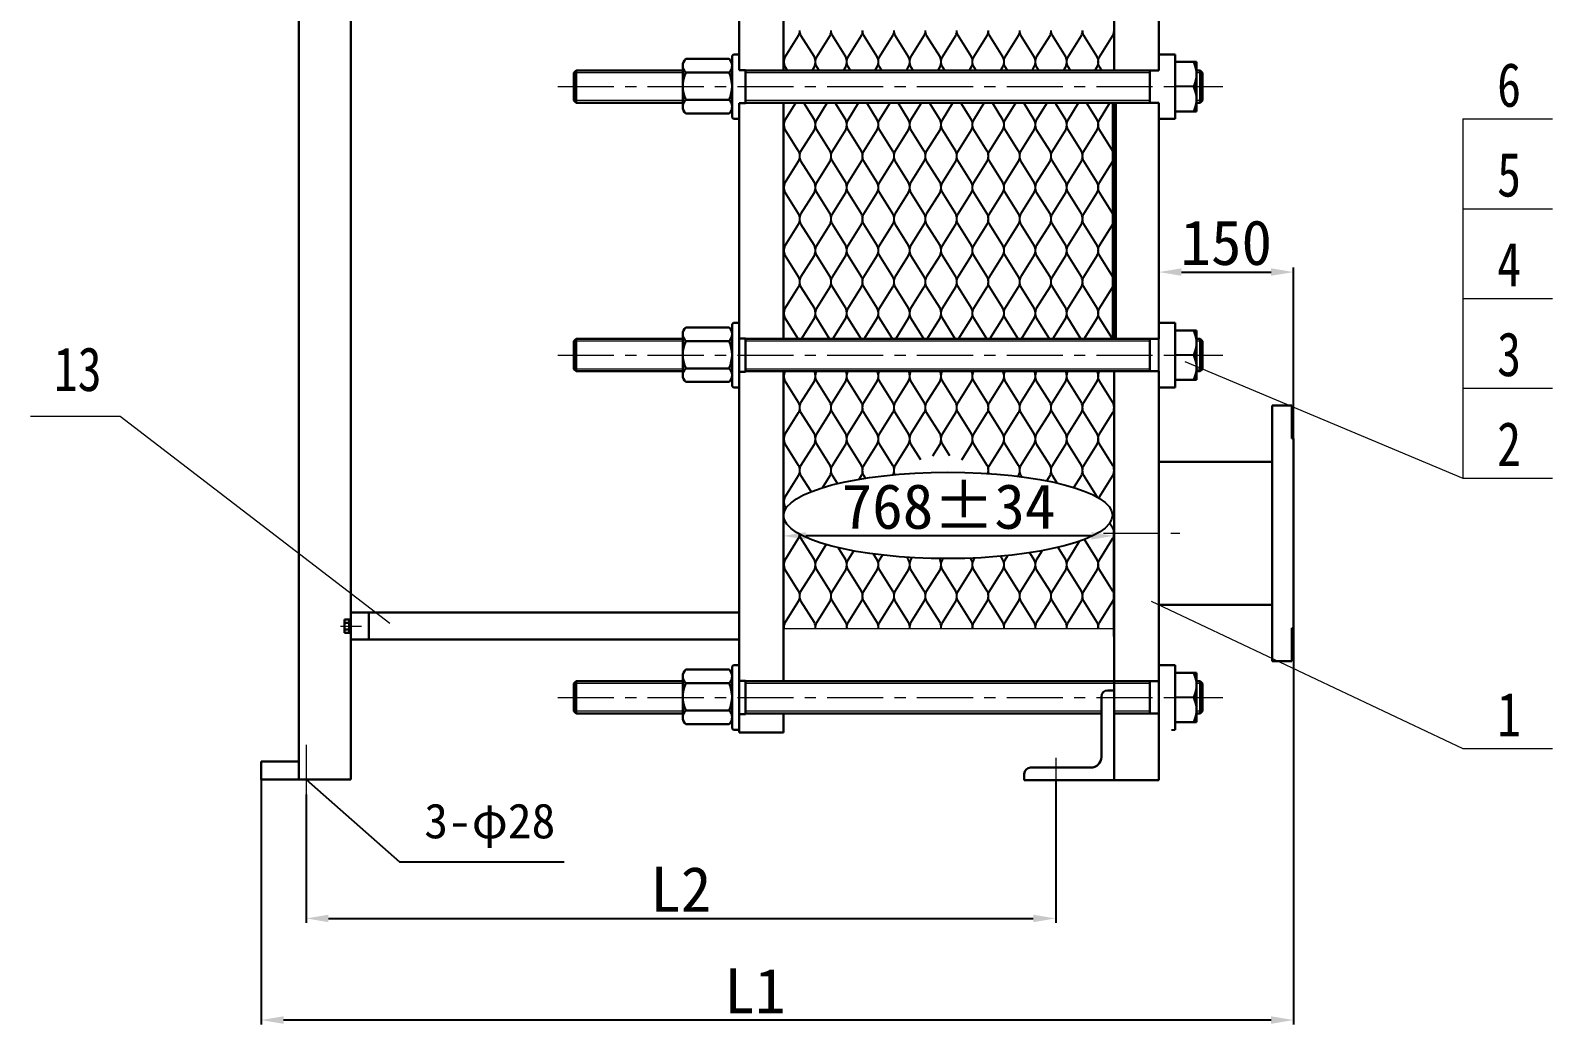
# Model space of a CAD drawing. Header units: millimetres. Extents: x 23378 to 29318, y -39781 to -35581.
# Drawn here: x 25542 to 27237, y -38313 to -37206 of the extents above; entities that cross this region are included whole.
import ezdxf
from ezdxf.enums import TextEntityAlignment as Align

# ---------------------------------------------------------------- set-up
doc = ezdxf.new("R2010")
doc.units = ezdxf.units.MM
doc.header["$LTSCALE"] = 5
doc.linetypes.add('CENTER', pattern=[2, 1.25, -0.25, 0.25, -0.25])
doc.layers.get('Defpoints').update_dxf_attribs({"linetype": 'CONTINUOUS'})
for name, color, linetype in [('1轮廓实线层', 7, 'CONTINUOUS'), ('2细线层', 3, 'CONTINUOUS'), ('PARA2', 7, 'CONTINUOUS')]:
    doc.layers.add(name, color=color, linetype=linetype)
for name, color, linetype, lineweight in [('3中心线层', 1, 'CENTER', 13), ('6文字层', 3, 'CONTINUOUS', 13), ('7标注层', 4, 'CONTINUOUS', 13), ('粗实线', 2, 'CONTINUOUS', 70), ('细实线', 7, 'CONTINUOUS', 18)]:
    doc.layers.add(name, color=color, linetype=linetype, lineweight=lineweight)
doc.styles.get("Standard").update_dxf_attribs({"font": 'SIMFANG.TTF'})
doc.dimstyles.new('TH_GBDIM', dxfattribs={"dimscale": 5, "dimtxt": 4.5, "dimasz": 3.5, "dimexe": 1, "dimexo": 0, "dimgap": 1.5, "dimtad": 1, "dimtoh": 1, "dimdec": 0, "dimzin": 0, "dimdsep": 46, "dimtxsty": 'Standard', "dimcen": 2.5, "dimadec": 0, "dimazin": 0, "dimtfac": 0.714286, "dimtdec": 0, "dimtmove": 0, "dimatfit": 3, "dimfxl": 0, "dimtolj": 1, "dimtzin": 0, "dimarcsym": 0})

# ---------------------------------------------------------------- blocks, each defined once
blk = doc.blocks.new('*D180')
at = {"layer": '6文字层', "color": 0, "lineweight": -2, "ltscale": 10}
for p, q in [((26683.9, -38041), (26683.9, -38199.9)), ((25848.9, -38056.8), (25848.9, -38199.9)), ((25873.9, -38194.9), (26658.9, -38194.9))]:
    blk.add_line(p, q, dxfattribs=at)
at = {"layer": '6文字层', "color": 0, "lineweight": 30, "ltscale": 10}
for points in [[(25873.9, -38190.8), (25873.9, -38199.1), (25848.9, -38194.9)], [(26658.9, -38190.8), (26658.9, -38199.1), (26683.9, -38194.9)]]:
    blk.add_solid(points, dxfattribs=at)
at = {"layer": 'Defpoints', "color": 0, "lineweight": 30, "ltscale": 10}
for p in [(26683.9, -38041), (25848.9, -38056.8), (26683.9, -38194.9)]:
    blk.add_point(p, dxfattribs=at)
at = {"layer": '6文字层', "color": 0, "ltscale": 10, "insert": (26266.4, -38162.4), "char_height": 50, "attachment_point": 5}
blk.add_mtext('\\A1;L2', dxfattribs=at)
blk = doc.blocks.new('*D176')
at = {"layer": '6文字层', "color": 0, "lineweight": -2, "ltscale": 10}
for p, q in [((26948.9, -37871.5), (26948.9, -38313.1)), ((25798.9, -38040.1), (25798.9, -38313.1)), ((26923.9, -38308.1), (25823.9, -38308.1))]:
    blk.add_line(p, q, dxfattribs=at)
at = {"layer": '6文字层', "color": 0, "lineweight": 30, "ltscale": 10}
for points in [[(25823.9, -38303.9), (25823.9, -38312.3), (25798.9, -38308.1)], [(26923.9, -38303.9), (26923.9, -38312.3), (26948.9, -38308.1)]]:
    blk.add_solid(points, dxfattribs=at)
at = {"layer": 'Defpoints', "color": 0, "lineweight": 30, "ltscale": 10}
for p in [(26948.9, -37871.5), (25798.9, -38040.1), (25798.9, -38308.1)]:
    blk.add_point(p, dxfattribs=at)
at = {"layer": '6文字层', "color": 0, "ltscale": 10, "insert": (26348.9, -38275.6), "char_height": 50, "attachment_point": 5}
blk.add_mtext('\\A1;L1', dxfattribs=at)
blk = doc.blocks.new('*D181')
at = {"layer": '6文字层', "color": 0, "lineweight": -2, "ltscale": 10}
for p, q in [((26380.6, -37883.5), (26380.6, -37763.9)), ((26723.6, -37768.9), (26405.6, -37768.9)), ((26748.6, -37881), (26748.6, -37763.9))]:
    blk.add_line(p, q, dxfattribs=at)
at = {"layer": '6文字层', "color": 0, "lineweight": 30, "ltscale": 10}
for points in [[(26405.6, -37764.7), (26405.6, -37773), (26380.6, -37768.9)], [(26723.6, -37764.7), (26723.6, -37773), (26748.6, -37768.9)]]:
    blk.add_solid(points, dxfattribs=at)
at = {"layer": 'Defpoints', "color": 0, "lineweight": 30, "ltscale": 10}
for p in [(26380.6, -37768.9), (26380.6, -37883.5), (26748.6, -37881)]:
    blk.add_point(p, dxfattribs=at)
at = {"layer": '6文字层', "color": 0, "ltscale": 10, "insert": (26564.6, -37736.4), "char_height": 50, "attachment_point": 5}
blk.add_mtext('\\A1;768±34', dxfattribs=at)
blk = doc.blocks.new('*D182')
at = {"layer": '6文字层', "color": 0, "lineweight": -2, "ltscale": 10}
for p, q in [((26798.9, -37686.5), (26798.9, -37470.1)), ((26823.9, -37475.1), (26923.9, -37475.1)), ((26948.9, -37660.5), (26948.9, -37470.1))]:
    blk.add_line(p, q, dxfattribs=at)
at = {"layer": '6文字层', "color": 0, "lineweight": 30, "ltscale": 10}
for points in [[(26823.9, -37470.9), (26823.9, -37479.2), (26798.9, -37475.1)], [(26923.9, -37470.9), (26923.9, -37479.2), (26948.9, -37475.1)]]:
    blk.add_solid(points, dxfattribs=at)
at = {"layer": 'Defpoints', "color": 0, "lineweight": 30, "ltscale": 10}
for p in [(26948.9, -37475.1), (26948.9, -37660.5), (26798.9, -37686.5)]:
    blk.add_point(p, dxfattribs=at)
at = {"layer": '6文字层', "color": 0, "ltscale": 10, "insert": (26873.9, -37442.6), "char_height": 50, "attachment_point": 5}
blk.add_mtext('\\A1;150', dxfattribs=at)

msp = doc.modelspace()

# ---------------------------------------------------------------- linework, layer by layer
at = {"layer": '1轮廓实线层', "ltscale": 10}
for p, q in [((26323.5, -37245.3), (26323.5, -37290.9)), ((26837.6, -37268.6), (26816.9, -37268.6)), ((26323.5, -37544.3), (26323.5, -37589.9)), ((26837.6, -37567.6), (26816.9, -37567.6)), ((26837.6, -37948.8), (26816.9, -37948.8))]:
    msp.add_line(p, q, dxfattribs=at)
at = {"layer": '1轮廓实线层', "ltscale": 5}
for p, q in [((26798.9, -37232.6), (26798.9, -37250.6)), ((26798.9, -37286.6), (26798.9, -37287.1)), ((26331.5, -37531.6), (26331.5, -37549.1)), ((26798.9, -37531.6), (26798.9, -37549.6)), ((26331.5, -37603.6), (26331.5, -37549.1)), ((26798.9, -37585.6), (26798.9, -37586.1)), ((26798.9, -37603.6), (26798.9, -37586.1)), ((26331.5, -37912.8), (26331.5, -37930.3)), ((26798.9, -37912.8), (26798.9, -37930.8)), ((26331.5, -37984.8), (26331.5, -37930.3)), ((26798.9, -37941), (26798.9, -37967.3)), ((26798.9, -37984.8), (26798.9, -37967.3)), ((26812.9, -37984.8), (26816.9, -37984.8))]:
    msp.add_line(p, q, dxfattribs=at)
at = {"layer": '2细线层', "ltscale": 7}
for points in [[(26385.3, -37250.6), (26382.7, -37246.6, -0.236068), (26382.7, -37235.4), (26397.6, -37211.6, 0.116434), (26398.9, -37206)], [(26412.6, -37250.6), (26415.1, -37246.6, 0.236068), (26415.1, -37235.4), (26400.2, -37211.6, -0.116434), (26398.9, -37206)], [(26420.3, -37250.6), (26417.7, -37246.6, -0.236068), (26417.7, -37235.4), (26432.6, -37211.6, 0.116434), (26433.9, -37206)], [(26447.6, -37250.6), (26450.1, -37246.6, 0.236068), (26450.1, -37235.4), (26435.2, -37211.6, -0.116434), (26433.9, -37206)], [(26455.3, -37250.6), (26452.7, -37246.6, -0.236068), (26452.7, -37235.4), (26467.6, -37211.6, 0.116434), (26468.9, -37206)], [(26482.6, -37250.6), (26485.1, -37246.6, 0.236068), (26485.1, -37235.4), (26470.2, -37211.6, -0.116434), (26468.9, -37206)], [(26490.3, -37250.6), (26487.7, -37246.6, -0.236068), (26487.7, -37235.4), (26502.6, -37211.6, 0.116434), (26503.9, -37206)], [(26517.6, -37250.6), (26520.1, -37246.6, 0.236068), (26520.1, -37235.4), (26505.2, -37211.6, -0.116434), (26503.9, -37206)], [(26525.3, -37250.6), (26522.7, -37246.6, -0.236068), (26522.7, -37235.4), (26537.6, -37211.6, 0.116434), (26538.9, -37206)], [(26552.6, -37250.6), (26555.1, -37246.6, 0.236068), (26555.1, -37235.4), (26540.2, -37211.6, -0.116434), (26538.9, -37206)], [(26560.3, -37250.6), (26557.7, -37246.6, -0.236068), (26557.7, -37235.4), (26572.6, -37211.6, 0.116434), (26573.9, -37206)], [(26587.6, -37250.6), (26590.1, -37246.6, 0.236068), (26590.1, -37235.4), (26575.2, -37211.6, -0.116434), (26573.9, -37206)], [(26595.3, -37250.6), (26592.7, -37246.6, -0.236068), (26592.7, -37235.4), (26607.6, -37211.6, 0.116434), (26608.9, -37206)], [(26622.6, -37250.6), (26625.1, -37246.6, 0.236068), (26625.1, -37235.4), (26610.2, -37211.6, -0.116434), (26608.9, -37206)], [(26630.3, -37250.6), (26627.7, -37246.6, -0.236068), (26627.7, -37235.4), (26642.6, -37211.6, 0.116434), (26643.9, -37206)], [(26657.6, -37250.6), (26660.1, -37246.6, 0.236068), (26660.1, -37235.4), (26645.2, -37211.6, -0.116434), (26643.9, -37206)], [(26665.3, -37250.6), (26662.7, -37246.6, -0.236068), (26662.7, -37235.4), (26677.6, -37211.6, 0.116434), (26678.9, -37206)], [(26692.6, -37250.6), (26695.1, -37246.6, 0.236068), (26695.1, -37235.4), (26680.2, -37211.6, -0.116434), (26678.9, -37206)], [(26700.3, -37250.6), (26697.7, -37246.6, -0.236068), (26697.7, -37235.4), (26712.6, -37211.6, 0.116434), (26713.9, -37206)], [(26727.6, -37250.6), (26730.1, -37246.6, 0.236068), (26730.1, -37235.4), (26715.2, -37211.6, -0.116434), (26713.9, -37206)], [(26735.3, -37250.6), (26732.7, -37246.6, -0.236068), (26732.7, -37235.4), (26747.6, -37211.6, 0.116434), (26748.9, -37206)], [(26380.9, -37244.5, 0.142857), (26380.9, -37237.5, 0.142857)], [(26398.9, -37416, 0.116434), (26397.6, -37410.4), (26382.7, -37386.6, -0.236068), (26382.7, -37375.4), (26397.6, -37351.6, 0.116434), (26398.9, -37346, 0.116434), (26397.6, -37340.4), (26382.7, -37316.6, -0.236068), (26382.7, -37305.4), (26394.4, -37286.6)], [(26398.9, -37416, -0.116434), (26400.2, -37410.4), (26415.1, -37386.6, 0.236068), (26415.1, -37375.4), (26400.2, -37351.6, -0.116434), (26398.9, -37346, -0.116434), (26400.2, -37340.4), (26415.1, -37316.6, 0.236068), (26415.1, -37305.4), (26403.4, -37286.6)], [(26433.9, -37416, 0.116434), (26432.6, -37410.4), (26417.7, -37386.6, -0.236068), (26417.7, -37375.4), (26432.6, -37351.6, 0.116434), (26433.9, -37346, 0.116434), (26432.6, -37340.4), (26417.7, -37316.6, -0.236068), (26417.7, -37305.4), (26429.4, -37286.6)], [(26433.9, -37416, -0.116434), (26435.2, -37410.4), (26450.1, -37386.6, 0.236068), (26450.1, -37375.4), (26435.2, -37351.6, -0.116434), (26433.9, -37346, -0.116434), (26435.2, -37340.4), (26450.1, -37316.6, 0.236068), (26450.1, -37305.4), (26438.4, -37286.6)], [(26468.9, -37416, 0.116434), (26467.6, -37410.4), (26452.7, -37386.6, -0.236068), (26452.7, -37375.4), (26467.6, -37351.6, 0.116434), (26468.9, -37346, 0.116434), (26467.6, -37340.4), (26452.7, -37316.6, -0.236068), (26452.7, -37305.4), (26464.4, -37286.6)], [(26468.9, -37416, -0.116434), (26470.2, -37410.4), (26485.1, -37386.6, 0.236068), (26485.1, -37375.4), (26470.2, -37351.6, -0.116434), (26468.9, -37346, -0.116434), (26470.2, -37340.4), (26485.1, -37316.6, 0.236068), (26485.1, -37305.4), (26473.4, -37286.6)], [(26503.9, -37416, 0.116434), (26502.6, -37410.4), (26487.7, -37386.6, -0.236068), (26487.7, -37375.4), (26502.6, -37351.6, 0.116434), (26503.9, -37346, 0.116434), (26502.6, -37340.4), (26487.7, -37316.6, -0.236068), (26487.7, -37305.4), (26499.4, -37286.6)], [(26503.9, -37416, -0.116434), (26505.2, -37410.4), (26520.1, -37386.6, 0.236068), (26520.1, -37375.4), (26505.2, -37351.6, -0.116434), (26503.9, -37346, -0.116434), (26505.2, -37340.4), (26520.1, -37316.6, 0.236068), (26520.1, -37305.4), (26508.4, -37286.6)], [(26538.9, -37416, 0.116434), (26537.6, -37410.4), (26522.7, -37386.6, -0.236068), (26522.7, -37375.4), (26537.6, -37351.6, 0.116434), (26538.9, -37346, 0.116434), (26537.6, -37340.4), (26522.7, -37316.6, -0.236068), (26522.7, -37305.4), (26534.4, -37286.6)], [(26538.9, -37416, -0.116434), (26540.2, -37410.4), (26555.1, -37386.6, 0.236068), (26555.1, -37375.4), (26540.2, -37351.6, -0.116434), (26538.9, -37346, -0.116434), (26540.2, -37340.4), (26555.1, -37316.6, 0.236068), (26555.1, -37305.4), (26543.4, -37286.6)], [(26573.9, -37416, 0.116434), (26572.6, -37410.4), (26557.7, -37386.6, -0.236068), (26557.7, -37375.4), (26572.6, -37351.6, 0.116434), (26573.9, -37346, 0.116434), (26572.6, -37340.4), (26557.7, -37316.6, -0.236068), (26557.7, -37305.4), (26569.4, -37286.6)], [(26573.9, -37416, -0.116434), (26575.2, -37410.4), (26590.1, -37386.6, 0.236068), (26590.1, -37375.4), (26575.2, -37351.6, -0.116434), (26573.9, -37346, -0.116434), (26575.2, -37340.4), (26590.1, -37316.6, 0.236068), (26590.1, -37305.4), (26578.4, -37286.6)], [(26608.9, -37416, 0.116434), (26607.6, -37410.4), (26592.7, -37386.6, -0.236068), (26592.7, -37375.4), (26607.6, -37351.6, 0.116434), (26608.9, -37346, 0.116434), (26607.6, -37340.4), (26592.7, -37316.6, -0.236068), (26592.7, -37305.4), (26604.4, -37286.6)], [(26608.9, -37416, -0.116434), (26610.2, -37410.4), (26625.1, -37386.6, 0.236068), (26625.1, -37375.4), (26610.2, -37351.6, -0.116434), (26608.9, -37346, -0.116434), (26610.2, -37340.4), (26625.1, -37316.6, 0.236068), (26625.1, -37305.4), (26613.4, -37286.6)], [(26643.9, -37416, 0.116434), (26642.6, -37410.4), (26627.7, -37386.6, -0.236068), (26627.7, -37375.4), (26642.6, -37351.6, 0.116434), (26643.9, -37346, 0.116434), (26642.6, -37340.4), (26627.7, -37316.6, -0.236068), (26627.7, -37305.4), (26639.4, -37286.6)], [(26643.9, -37416, -0.116434), (26645.2, -37410.4), (26660.1, -37386.6, 0.236068), (26660.1, -37375.4), (26645.2, -37351.6, -0.116434), (26643.9, -37346, -0.116434), (26645.2, -37340.4), (26660.1, -37316.6, 0.236068), (26660.1, -37305.4), (26648.4, -37286.6)], [(26678.9, -37416, 0.116434), (26677.6, -37410.4), (26662.7, -37386.6, -0.236068), (26662.7, -37375.4), (26677.6, -37351.6, 0.116434), (26678.9, -37346, 0.116434), (26677.6, -37340.4), (26662.7, -37316.6, -0.236068), (26662.7, -37305.4), (26674.4, -37286.6)], [(26678.9, -37416, -0.116434), (26680.2, -37410.4), (26695.1, -37386.6, 0.236068), (26695.1, -37375.4), (26680.2, -37351.6, -0.116434), (26678.9, -37346, -0.116434), (26680.2, -37340.4), (26695.1, -37316.6, 0.236068), (26695.1, -37305.4), (26683.4, -37286.6)], [(26713.9, -37416, 0.116434), (26712.6, -37410.4), (26697.7, -37386.6, -0.236068), (26697.7, -37375.4), (26712.6, -37351.6, 0.116434), (26713.9, -37346, 0.116434), (26712.6, -37340.4), (26697.7, -37316.6, -0.236068), (26697.7, -37305.4), (26709.4, -37286.6)], [(26713.9, -37416, -0.116434), (26715.2, -37410.4), (26730.1, -37386.6, 0.236068), (26730.1, -37375.4), (26715.2, -37351.6, -0.116434), (26713.9, -37346, -0.116434), (26715.2, -37340.4), (26730.1, -37316.6, 0.236068), (26730.1, -37305.4), (26718.4, -37286.6)], [(26748.9, -37416, 0.116434), (26747.6, -37410.4), (26732.7, -37386.6, -0.236068), (26732.7, -37375.4), (26747.6, -37351.6, 0.116434), (26748.9, -37346, 0.116434), (26747.6, -37340.4), (26732.7, -37316.6, -0.236068), (26732.7, -37305.4), (26744.4, -37286.6)], [(26380.9, -37314.5, 0.142857), (26380.9, -37307.5, 0.142857)], [(26380.9, -37384.5, 0.142857), (26380.9, -37377.5, 0.142857)], [(26397.1, -37549.6), (26382.7, -37526.6, -0.236068), (26382.7, -37515.4), (26397.6, -37491.6, 0.116434), (26398.9, -37486, 0.116434), (26397.6, -37480.4), (26382.7, -37456.6, -0.236068), (26382.7, -37445.4), (26397.6, -37421.6, 0.116434), (26398.9, -37416)], [(26400.7, -37549.6), (26415.1, -37526.6, 0.236068), (26415.1, -37515.4), (26400.2, -37491.6, -0.116434), (26398.9, -37486, -0.116434), (26400.2, -37480.4), (26415.1, -37456.6, 0.236068), (26415.1, -37445.4), (26400.2, -37421.6, -0.116434), (26398.9, -37416)], [(26432.1, -37549.6), (26417.7, -37526.6, -0.236068), (26417.7, -37515.4), (26432.6, -37491.6, 0.116434), (26433.9, -37486, 0.116434), (26432.6, -37480.4), (26417.7, -37456.6, -0.236068), (26417.7, -37445.4), (26432.6, -37421.6, 0.116434), (26433.9, -37416)], [(26435.7, -37549.6), (26450.1, -37526.6, 0.236068), (26450.1, -37515.4), (26435.2, -37491.6, -0.116434), (26433.9, -37486, -0.116434), (26435.2, -37480.4), (26450.1, -37456.6, 0.236068), (26450.1, -37445.4), (26435.2, -37421.6, -0.116434), (26433.9, -37416)], [(26467.1, -37549.6), (26452.7, -37526.6, -0.236068), (26452.7, -37515.4), (26467.6, -37491.6, 0.116434), (26468.9, -37486, 0.116434), (26467.6, -37480.4), (26452.7, -37456.6, -0.236068), (26452.7, -37445.4), (26467.6, -37421.6, 0.116434), (26468.9, -37416)], [(26470.7, -37549.6), (26485.1, -37526.6, 0.236068), (26485.1, -37515.4), (26470.2, -37491.6, -0.116434), (26468.9, -37486, -0.116434), (26470.2, -37480.4), (26485.1, -37456.6, 0.236068), (26485.1, -37445.4), (26470.2, -37421.6, -0.116434), (26468.9, -37416)], [(26502.1, -37549.6), (26487.7, -37526.6, -0.236068), (26487.7, -37515.4), (26502.6, -37491.6, 0.116434), (26503.9, -37486, 0.116434), (26502.6, -37480.4), (26487.7, -37456.6, -0.236068), (26487.7, -37445.4), (26502.6, -37421.6, 0.116434), (26503.9, -37416)], [(26505.7, -37549.6), (26520.1, -37526.6, 0.236068), (26520.1, -37515.4), (26505.2, -37491.6, -0.116434), (26503.9, -37486, -0.116434), (26505.2, -37480.4), (26520.1, -37456.6, 0.236068), (26520.1, -37445.4), (26505.2, -37421.6, -0.116434), (26503.9, -37416)], [(26537.1, -37549.6), (26522.7, -37526.6, -0.236068), (26522.7, -37515.4), (26537.6, -37491.6, 0.116434), (26538.9, -37486, 0.116434), (26537.6, -37480.4), (26522.7, -37456.6, -0.236068), (26522.7, -37445.4), (26537.6, -37421.6, 0.116434), (26538.9, -37416)], [(26540.7, -37549.6), (26555.1, -37526.6, 0.236068), (26555.1, -37515.4), (26540.2, -37491.6, -0.116434), (26538.9, -37486, -0.116434), (26540.2, -37480.4), (26555.1, -37456.6, 0.236068), (26555.1, -37445.4), (26540.2, -37421.6, -0.116434), (26538.9, -37416)], [(26572.1, -37549.6), (26557.7, -37526.6, -0.236068), (26557.7, -37515.4), (26572.6, -37491.6, 0.116434), (26573.9, -37486, 0.116434), (26572.6, -37480.4), (26557.7, -37456.6, -0.236068), (26557.7, -37445.4), (26572.6, -37421.6, 0.116434), (26573.9, -37416)], [(26575.7, -37549.6), (26590.1, -37526.6, 0.236068), (26590.1, -37515.4), (26575.2, -37491.6, -0.116434), (26573.9, -37486, -0.116434), (26575.2, -37480.4), (26590.1, -37456.6, 0.236068), (26590.1, -37445.4), (26575.2, -37421.6, -0.116434), (26573.9, -37416)], [(26607.1, -37549.6), (26592.7, -37526.6, -0.236068), (26592.7, -37515.4), (26607.6, -37491.6, 0.116434), (26608.9, -37486, 0.116434), (26607.6, -37480.4), (26592.7, -37456.6, -0.236068), (26592.7, -37445.4), (26607.6, -37421.6, 0.116434), (26608.9, -37416)], [(26610.7, -37549.6), (26625.1, -37526.6, 0.236068), (26625.1, -37515.4), (26610.2, -37491.6, -0.116434), (26608.9, -37486, -0.116434), (26610.2, -37480.4), (26625.1, -37456.6, 0.236068), (26625.1, -37445.4), (26610.2, -37421.6, -0.116434), (26608.9, -37416)], [(26642.1, -37549.6), (26627.7, -37526.6, -0.236068), (26627.7, -37515.4), (26642.6, -37491.6, 0.116434), (26643.9, -37486, 0.116434), (26642.6, -37480.4), (26627.7, -37456.6, -0.236068), (26627.7, -37445.4), (26642.6, -37421.6, 0.116434), (26643.9, -37416)], [(26645.7, -37549.6), (26660.1, -37526.6, 0.236068), (26660.1, -37515.4), (26645.2, -37491.6, -0.116434), (26643.9, -37486, -0.116434), (26645.2, -37480.4), (26660.1, -37456.6, 0.236068), (26660.1, -37445.4), (26645.2, -37421.6, -0.116434), (26643.9, -37416)], [(26677.1, -37549.6), (26662.7, -37526.6, -0.236068), (26662.7, -37515.4), (26677.6, -37491.6, 0.116434), (26678.9, -37486, 0.116434), (26677.6, -37480.4), (26662.7, -37456.6, -0.236068), (26662.7, -37445.4), (26677.6, -37421.6, 0.116434), (26678.9, -37416)], [(26680.7, -37549.6), (26695.1, -37526.6, 0.236068), (26695.1, -37515.4), (26680.2, -37491.6, -0.116434), (26678.9, -37486, -0.116434), (26680.2, -37480.4), (26695.1, -37456.6, 0.236068), (26695.1, -37445.4), (26680.2, -37421.6, -0.116434), (26678.9, -37416)], [(26712.1, -37549.6), (26697.7, -37526.6, -0.236068), (26697.7, -37515.4), (26712.6, -37491.6, 0.116434), (26713.9, -37486, 0.116434), (26712.6, -37480.4), (26697.7, -37456.6, -0.236068), (26697.7, -37445.4), (26712.6, -37421.6, 0.116434), (26713.9, -37416)], [(26715.7, -37549.6), (26730.1, -37526.6, 0.236068), (26730.1, -37515.4), (26715.2, -37491.6, -0.116434), (26713.9, -37486, -0.116434), (26715.2, -37480.4), (26730.1, -37456.6, 0.236068), (26730.1, -37445.4), (26715.2, -37421.6, -0.116434), (26713.9, -37416)], [(26747.1, -37549.6), (26732.7, -37526.6, -0.236068), (26732.7, -37515.4), (26747.6, -37491.6, 0.116434), (26748.9, -37486, 0.116434), (26747.6, -37480.4), (26732.7, -37456.6, -0.236068), (26732.7, -37445.4), (26747.6, -37421.6, 0.116434), (26748.9, -37416)], [(26380.9, -37454.5, 0.142857), (26380.9, -37447.5, 0.142857)], [(26380.9, -37524.5, 0.142857), (26380.9, -37517.5, 0.142857)], [(26398.9, -37626, 0.116434), (26397.6, -37620.4), (26382.7, -37596.6, -0.230467), (26382.6, -37585.6, -0.230467)], [(26398.9, -37626, -0.116434), (26400.2, -37620.4), (26415.1, -37596.6, 0.230467), (26415.2, -37585.6, 0.230467)], [(26433.9, -37626, 0.116434), (26432.6, -37620.4), (26417.7, -37596.6, -0.230467), (26417.6, -37585.6, -0.230467)], [(26433.9, -37626, -0.116434), (26435.2, -37620.4), (26450.1, -37596.6, 0.230467), (26450.2, -37585.6, 0.230467)], [(26468.9, -37626, 0.116434), (26467.6, -37620.4), (26452.7, -37596.6, -0.230467), (26452.6, -37585.6, -0.230467)], [(26468.9, -37626, -0.116434), (26470.2, -37620.4), (26485.1, -37596.6, 0.230467), (26485.2, -37585.6, 0.230467)], [(26503.9, -37626, 0.116434), (26502.6, -37620.4), (26487.7, -37596.6, -0.230467), (26487.6, -37585.6, -0.230467)], [(26503.9, -37626, -0.116434), (26505.2, -37620.4), (26520.1, -37596.6, 0.230467), (26520.2, -37585.6, 0.230467)], [(26538.9, -37626, 0.116434), (26537.6, -37620.4), (26522.7, -37596.6, -0.230467), (26522.6, -37585.6, -0.230467)], [(26538.9, -37626, -0.116434), (26540.2, -37620.4), (26555.1, -37596.6, 0.230467), (26555.2, -37585.6, 0.230467)], [(26573.9, -37626, 0.116434), (26572.6, -37620.4), (26557.7, -37596.6, -0.230467), (26557.6, -37585.6, -0.230467)], [(26573.9, -37626, -0.116434), (26575.2, -37620.4), (26590.1, -37596.6, 0.230467), (26590.2, -37585.6, 0.230467)], [(26608.9, -37626, 0.116434), (26607.6, -37620.4), (26592.7, -37596.6, -0.230467), (26592.6, -37585.6, -0.230467)], [(26608.9, -37626, -0.116434), (26610.2, -37620.4), (26625.1, -37596.6, 0.230467), (26625.2, -37585.6, 0.230467)], [(26643.9, -37626, 0.116434), (26642.6, -37620.4), (26627.7, -37596.6, -0.230467), (26627.6, -37585.6, -0.230467)], [(26643.9, -37626, -0.116434), (26645.2, -37620.4), (26660.1, -37596.6, 0.230467), (26660.2, -37585.6, 0.230467)], [(26678.9, -37626, 0.116434), (26677.6, -37620.4), (26662.7, -37596.6, -0.230467), (26662.6, -37585.6, -0.230467)], [(26678.9, -37626, -0.116434), (26680.2, -37620.4), (26695.1, -37596.6, 0.230467), (26695.2, -37585.6, 0.230467)], [(26713.9, -37626, 0.116434), (26712.6, -37620.4), (26697.7, -37596.6, -0.230467), (26697.6, -37585.6, -0.230467)], [(26713.9, -37626, -0.116434), (26715.2, -37620.4), (26730.1, -37596.6, 0.230467), (26730.2, -37585.6, 0.230467)], [(26748.9, -37626, 0.116434), (26747.6, -37620.4), (26732.7, -37596.6, -0.230467), (26732.6, -37585.6, -0.230467)], [(26383.6, -37738), (26382.7, -37736.6, -0.236068), (26382.7, -37725.4), (26397.6, -37701.6, 0.116434), (26398.9, -37696, 0.116434), (26397.6, -37690.4), (26382.7, -37666.6, -0.236068), (26382.7, -37655.4), (26397.6, -37631.6, 0.116434), (26398.9, -37626)], [(26411.5, -37719.6), (26400.2, -37701.6, -0.116434), (26398.9, -37696, -0.116434), (26400.2, -37690.4), (26415.1, -37666.6, 0.236068), (26415.1, -37655.4), (26400.2, -37631.6, -0.116434), (26398.9, -37626)], [(26424.1, -37715.2), (26432.6, -37701.6, 0.116434), (26433.9, -37696, 0.116434), (26432.6, -37690.4), (26417.7, -37666.6, -0.236068), (26417.7, -37655.4), (26432.6, -37631.6, 0.116434), (26433.9, -37626)], [(26440.8, -37710.6), (26435.2, -37701.6, -0.116434), (26433.9, -37696, -0.116434), (26435.2, -37690.4), (26450.1, -37666.6, 0.236068), (26450.1, -37655.4), (26435.2, -37631.6, -0.116434), (26433.9, -37626)], [(26465, -37705.7), (26467.6, -37701.6, 0.116434), (26468.9, -37696, 0.116434), (26467.6, -37690.4), (26452.7, -37666.6, -0.236068), (26452.7, -37655.4), (26467.6, -37631.6, 0.116434), (26468.9, -37626)], [(26472.1, -37704.6), (26470.2, -37701.6, -0.116434), (26468.9, -37696, -0.116434), (26470.2, -37690.4), (26485.1, -37666.6, 0.236068), (26485.1, -37655.4), (26470.2, -37631.6, -0.116434), (26468.9, -37626)], [(26503, -37700.8, 0.098551), (26503.9, -37696, 0.116434), (26502.6, -37690.4), (26487.7, -37666.6, -0.236068), (26487.7, -37655.4), (26502.6, -37631.6, 0.116434), (26503.9, -37626)], [(26504.8, -37700.6, -0.094864), (26503.9, -37696, -0.116434), (26505.2, -37690.4), (26520.1, -37666.6, 0.236068), (26520.1, -37655.4), (26505.2, -37631.6, -0.116434), (26503.9, -37626)], [(26533.6, -37684.1), (26522.7, -37666.6, -0.236068), (26522.7, -37655.4), (26537.6, -37631.6, 0.116434), (26538.9, -37626)], [(26546.9, -37679.7), (26555.1, -37666.6, 0.236068), (26555.1, -37655.4), (26540.2, -37631.6, -0.116434), (26538.9, -37626)], [(26565.9, -37679.7), (26557.7, -37666.6, -0.236068), (26557.7, -37655.4), (26572.6, -37631.6, 0.116434), (26573.9, -37626)], [(26579.2, -37684.1), (26590.1, -37666.6, 0.236068), (26590.1, -37655.4), (26575.2, -37631.6, -0.116434), (26573.9, -37626)], [(26608.4, -37699.4, 0.068793), (26608.9, -37696, 0.116434), (26607.6, -37690.4), (26592.7, -37666.6, -0.236068), (26592.7, -37655.4), (26607.6, -37631.6, 0.116434), (26608.9, -37626)], [(26609.4, -37699.4, -0.070106), (26608.9, -37696, -0.116434), (26610.2, -37690.4), (26625.1, -37666.6, 0.236068), (26625.1, -37655.4), (26610.2, -37631.6, -0.116434), (26608.9, -37626)], [(26642, -37702.5), (26642.6, -37701.6, 0.116434), (26643.9, -37696, 0.116434), (26642.6, -37690.4), (26627.7, -37666.6, -0.236068), (26627.7, -37655.4), (26642.6, -37631.6, 0.116434), (26643.9, -37626)], [(26646.1, -37703), (26645.2, -37701.6, -0.116434), (26643.9, -37696, -0.116434), (26645.2, -37690.4), (26660.1, -37666.6, 0.236068), (26660.1, -37655.4), (26645.2, -37631.6, -0.116434), (26643.9, -37626)], [(26673.9, -37707.5), (26677.6, -37701.6, 0.116434), (26678.9, -37696, 0.116434), (26677.6, -37690.4), (26662.7, -37666.6, -0.236068), (26662.7, -37655.4), (26677.6, -37631.6, 0.116434), (26678.9, -37626)], [(26685.5, -37710), (26680.2, -37701.6, -0.116434), (26678.9, -37696, -0.116434), (26680.2, -37690.4), (26695.1, -37666.6, 0.236068), (26695.1, -37655.4), (26680.2, -37631.6, -0.116434), (26678.9, -37626)], [(26704.2, -37715), (26712.6, -37701.6, 0.116434), (26713.9, -37696, 0.116434), (26712.6, -37690.4), (26697.7, -37666.6, -0.236068), (26697.7, -37655.4), (26712.6, -37631.6, 0.116434), (26713.9, -37626)], [(26730.3, -37725.8, 0.00975), (26730.1, -37725.4), (26715.2, -37701.6, -0.116434), (26713.9, -37696, -0.116434), (26715.2, -37690.4), (26730.1, -37666.6, 0.236068), (26730.1, -37655.4), (26715.2, -37631.6, -0.116434), (26713.9, -37626)], [(26732.1, -37726.9, -0.032562), (26732.7, -37725.4), (26747.6, -37701.6, 0.116434), (26748.9, -37696, 0.116434), (26747.6, -37690.4), (26732.7, -37666.6, -0.236068), (26732.7, -37655.4), (26747.6, -37631.6, 0.116434), (26748.9, -37626)], [(26380.9, -37664.5, 0.142857), (26380.9, -37657.5, 0.142857)], [(26380.9, -37734.5, 0.142857), (26380.9, -37727.5, 0.142857)], [(26748.9, -37836, 0.116434), (26747.6, -37830.4), (26732.7, -37806.6, -0.236068), (26732.7, -37795.4), (26747.6, -37771.6, 0.116434), (26748.9, -37766, 0.116434), (26747.6, -37760.4), (26744, -37754.7)], [(26398.9, -37836, 0.116434), (26397.6, -37830.4), (26382.7, -37806.6, -0.236068), (26382.7, -37795.4), (26397.6, -37771.6, 0.095963), (26398.9, -37767, 0.095963)], [(26398.9, -37836, -0.116434), (26400.2, -37830.4), (26415.1, -37806.6, 0.236068), (26415.1, -37795.4), (26400.2, -37771.6, -0.095012), (26399, -37767.1, -0.095012)], [(26713.9, -37836, -0.116434), (26715.2, -37830.4), (26730.1, -37806.6, 0.236068), (26730.1, -37795.4), (26716, -37772.8)], [(26433.9, -37836, 0.116434), (26432.6, -37830.4), (26417.7, -37806.6, -0.236068), (26417.7, -37795.4), (26428.3, -37778.5)], [(26433.9, -37836, -0.116434), (26435.2, -37830.4), (26450.1, -37806.6, 0.236068), (26450.1, -37795.4), (26441.7, -37782)], [(26468.9, -37836, 0.116434), (26467.6, -37830.4), (26452.7, -37806.6, -0.236068), (26452.7, -37795.4), (26458.9, -37785.6)], [(26468.9, -37836, -0.116434), (26470.2, -37830.4), (26485.1, -37806.6, 0.236068), (26485.1, -37795.4), (26481.1, -37789.1)], [(26503.9, -37836, 0.116434), (26502.6, -37830.4), (26487.7, -37806.6, -0.236068), (26487.7, -37795.4), (26490.9, -37790.3)], [(26643.9, -37836, -0.116434), (26645.2, -37830.4), (26660.1, -37806.6, 0.236068), (26660.1, -37795.4), (26655.3, -37787.7)], [(26678.9, -37836, 0.116434), (26677.6, -37830.4), (26662.7, -37806.6, -0.236068), (26662.7, -37795.4), (26668.9, -37785.4)], [(26678.9, -37836, -0.116434), (26680.2, -37830.4), (26695.1, -37806.6, 0.236068), (26695.1, -37795.4), (26686.6, -37781.7)], [(26713.9, -37836, 0.116434), (26712.6, -37830.4), (26697.7, -37806.6, -0.236068), (26697.7, -37795.4), (26710.6, -37774.8)], [(26380.9, -37804.5, 0.142857), (26380.9, -37797.5, 0.142857)], [(26503.9, -37836, -0.116434), (26505.2, -37830.4), (26520.1, -37806.6, 0.236068), (26520.1, -37795.4), (26518.4, -37792.7)], [(26538.9, -37836, 0.116434), (26537.6, -37830.4), (26522.7, -37806.6, -0.236068), (26522.7, -37795.4), (26524.2, -37793.1)], [(26538.9, -37836, -0.116434), (26540.2, -37830.4), (26555.1, -37806.6, 0.236068), (26555.1, -37795.4), (26554.3, -37794.2)], [(26573.9, -37836, 0.116434), (26572.6, -37830.4), (26557.7, -37806.6, -0.236068), (26557.7, -37795.4), (26558.5, -37794.2)], [(26573.9, -37836, -0.116434), (26575.2, -37830.4), (26590.1, -37806.6, 0.236068), (26590.1, -37795.4), (26589.1, -37793.7)], [(26608.9, -37836, 0.116434), (26607.6, -37830.4), (26592.7, -37806.6, -0.236068), (26592.7, -37795.4), (26593.9, -37793.5)], [(26608.9, -37836, -0.116434), (26610.2, -37830.4), (26625.1, -37806.6, 0.236068), (26625.1, -37795.4), (26622.7, -37791.6)], [(26643.9, -37836, 0.116434), (26642.6, -37830.4), (26627.7, -37806.6, -0.236068), (26627.7, -37795.4), (26630.6, -37790.9)], [(26381.5, -37872, -0.136775), (26382.7, -37865.4), (26397.6, -37841.6, 0.116434), (26398.9, -37836)], [(26416.4, -37872, 0.136775), (26415.1, -37865.4), (26400.2, -37841.6, -0.116434), (26398.9, -37836)], [(26416.5, -37872, -0.136775), (26417.7, -37865.4), (26432.6, -37841.6, 0.116434), (26433.9, -37836)], [(26451.4, -37872, 0.136775), (26450.1, -37865.4), (26435.2, -37841.6, -0.116434), (26433.9, -37836)], [(26451.5, -37872, -0.136775), (26452.7, -37865.4), (26467.6, -37841.6, 0.116434), (26468.9, -37836)], [(26486.4, -37872, 0.136775), (26485.1, -37865.4), (26470.2, -37841.6, -0.116434), (26468.9, -37836)], [(26486.5, -37872, -0.136775), (26487.7, -37865.4), (26502.6, -37841.6, 0.116434), (26503.9, -37836)], [(26521.4, -37872, 0.136775), (26520.1, -37865.4), (26505.2, -37841.6, -0.116434), (26503.9, -37836)], [(26521.5, -37872, -0.136775), (26522.7, -37865.4), (26537.6, -37841.6, 0.116434), (26538.9, -37836)], [(26556.4, -37872, 0.136775), (26555.1, -37865.4), (26540.2, -37841.6, -0.116434), (26538.9, -37836)], [(26556.5, -37872, -0.136775), (26557.7, -37865.4), (26572.6, -37841.6, 0.116434), (26573.9, -37836)], [(26591.4, -37872, 0.136775), (26590.1, -37865.4), (26575.2, -37841.6, -0.116434), (26573.9, -37836)], [(26591.5, -37872, -0.136775), (26592.7, -37865.4), (26607.6, -37841.6, 0.116434), (26608.9, -37836)], [(26626.4, -37872, 0.136775), (26625.1, -37865.4), (26610.2, -37841.6, -0.116434), (26608.9, -37836)], [(26626.5, -37872, -0.136775), (26627.7, -37865.4), (26642.6, -37841.6, 0.116434), (26643.9, -37836)], [(26661.4, -37872, 0.136775), (26660.1, -37865.4), (26645.2, -37841.6, -0.116434), (26643.9, -37836)], [(26661.5, -37872, -0.136775), (26662.7, -37865.4), (26677.6, -37841.6, 0.116434), (26678.9, -37836)], [(26696.4, -37872, 0.136775), (26695.1, -37865.4), (26680.2, -37841.6, -0.116434), (26678.9, -37836)], [(26696.5, -37872, -0.136775), (26697.7, -37865.4), (26712.6, -37841.6, 0.116434), (26713.9, -37836)], [(26731.4, -37872, 0.136775), (26730.1, -37865.4), (26715.2, -37841.6, -0.116434), (26713.9, -37836)], [(26731.5, -37872, -0.136775), (26732.7, -37865.4), (26747.6, -37841.6, 0.116434), (26748.9, -37836)], [(26380.9, -37874.5, 0.142857), (26380.9, -37867.5, 0.142857)]]:
    msp.add_lwpolyline(points, format="xyb", dxfattribs=at)
msp.add_ellipse((26564, -37746.1), major_axis=(-183.1, -0.2), ratio=0.262799, dxfattribs=at)
at = {"layer": '3中心线层', "ltscale": 10}
for p, q in [((26129.4, -37268.6), (26870.1, -37268.6)), ((26129.4, -37567.6), (26870.1, -37567.6)), ((26737.3, -37766), (26822.1, -37766)), ((25887.3, -37869.4), (25910.6, -37869.4)), ((26129.4, -37948.8), (26870.1, -37948.8)), ((25848.9, -38001.5), (25848.9, -38056.8)), ((26683.9, -38016.1), (26683.9, -38049.3))]:
    msp.add_line(p, q, dxfattribs=at)
at = {"layer": '6文字层', "ltscale": 7}
for p, q in [((26268.5, -37253.2), (26147.3, -37253.2)), ((26788.9, -37253.2), (26338.5, -37253.2)), ((26847.3, -37253.2), (26840.8, -37253.2)), ((26268.5, -37284.1), (26147.3, -37284.1)), ((26788.9, -37284.1), (26338.5, -37284.1)), ((26847.3, -37284.1), (26840.8, -37284.1)), ((26268.5, -37552.2), (26147.3, -37552.2)), ((26788.9, -37552.2), (26338.5, -37552.2)), ((26847.3, -37552.2), (26840.8, -37552.2)), ((26268.5, -37583.1), (26147.3, -37583.1)), ((26192.3, -37583.1), (26147.3, -37583.1)), ((26788.9, -37583.1), (26338.5, -37583.1)), ((26847.3, -37583.1), (26840.8, -37583.1)), ((26268.5, -37933.4), (26147.3, -37933.4)), ((26788.9, -37933.4), (26338.5, -37933.4)), ((26847.3, -37933.4), (26840.8, -37933.4)), ((26268.5, -37964.2), (26147.3, -37964.2)), ((26734.9, -37964.2), (26338.5, -37964.2)), ((26788.9, -37964.2), (26748.9, -37964.2)), ((26847.3, -37964.2), (26840.8, -37964.2))]:
    msp.add_line(p, q, dxfattribs=at)
at = {"layer": '6文字层', "ltscale": 10}
for p, q in [((27137.4, -37304.5), (27137.4, -37704.5)), ((27137.4, -37304.5), (27237.4, -37304.5)), ((27137.4, -37404.5), (27237.4, -37404.5)), ((27137.4, -37504.5), (27237.4, -37504.5)), ((26827.7, -37574.6), (27137.4, -37704.5)), ((27137.4, -37604.5), (27237.4, -37604.5)), ((25641.9, -37636), (25541.9, -37636)), ((25942.1, -37866.5), (25641.9, -37636)), ((27137.4, -37704.5), (27237.4, -37704.5)), ((26790.2, -37841.7), (27137.4, -38005.8)), ((26380.9, -37872), (26748.9, -37872)), ((27137.4, -38005.8), (27237.4, -38005.8))]:
    msp.add_line(p, q, dxfattribs=at)
at = {"layer": '7标注层', "ltscale": 10}
for p in [(26268.5, -37268.1), (26268.5, -37567.1), (26268.5, -37948.2)]:
    msp.add_point(p, dxfattribs=at)
at = {"layer": 'PARA2', "color": 6, "ltscale": 10}
for p in [(26268.5, -37268.1), (26268.5, -37567.1), (26268.5, -37948.2)]:
    msp.add_point(p, dxfattribs=at)
at = {"layer": '粗实线', "lineweight": 30, "ltscale": 10}
for p, q in [((25840.9, -38040.1), (25840.9, -36239)), ((25898.9, -38040.1), (25898.9, -36239)), ((26331.5, -36987.8), (26331.5, -37250.1)), ((26380.9, -36987.3), (26380.9, -37250.6)), ((26748.9, -36987.3), (26748.9, -37250.6)), ((26798.9, -36987.3), (26798.9, -37250.6)), ((26268.5, -37245.3), (26268.5, -37290.9)), ((26320.2, -37237.7), (26271.8, -37237.7)), ((26325, -37232.6), (26323.5, -37234.1)), ((26323.5, -37303.1), (26323.5, -37234.1)), ((26331.5, -37232.6), (26325, -37232.6)), ((26331.5, -37232.6), (26331.5, -37250.1)), ((26816.9, -37232.6), (26798.9, -37232.6)), ((26816.9, -37244.6), (26816.9, -37232.6)), ((26840.8, -37241.1), (26816.9, -37241.1)), ((26816.9, -37244.6), (26816.9, -37304.6)), ((26840.8, -37241.1), (26840.8, -37296.1)), ((26149.8, -37250.6), (26147.3, -37253.2)), ((26147.3, -37253.2), (26147.3, -37284.1)), ((26268.5, -37250.6), (26149.8, -37250.6)), ((26149.8, -37250.6), (26149.8, -37286.6)), ((26320.2, -37252.9), (26271.8, -37252.9)), ((26331.5, -37250.1), (26338.5, -37250.1)), ((26338.5, -37287.1), (26338.5, -37250.1)), ((26798.9, -37250.6), (26338.5, -37250.6)), ((26788.9, -37250.6), (26788.9, -37268.6)), ((26844.7, -37250.6), (26840.8, -37250.6)), ((26844.7, -37250.6), (26847.3, -37253.2)), ((26844.7, -37250.6), (26844.7, -37286.6)), ((26847.3, -37253.2), (26847.3, -37284.1)), ((26788.9, -37268.6), (26788.9, -37286.6)), ((26147.3, -37284.1), (26149.8, -37286.6)), ((26268.5, -37286.6), (26149.8, -37286.6)), ((26320.2, -37283.3), (26271.8, -37283.3)), ((26320.2, -37298.5), (26271.8, -37298.5)), ((26331.5, -37287.1), (26331.5, -37987.8)), ((26331.5, -37287.1), (26338.5, -37287.1)), ((26331.5, -37304.6), (26331.5, -37287.1)), ((26798.9, -37286.6), (26338.5, -37286.6)), ((26380.9, -37286.6), (26380.9, -37549.6)), ((26798.9, -37286.6), (26798.9, -37549.6)), ((26798.9, -37304.6), (26798.9, -37287.1)), ((26840.8, -37296.1), (26816.9, -37296.1)), ((26844.7, -37286.6), (26840.8, -37286.6)), ((26847.3, -37284.1), (26844.7, -37286.6)), ((26325, -37304.6), (26323.5, -37303.1)), ((26325, -37304.6), (26331.5, -37304.6)), ((26798.9, -37304.6), (26816.9, -37304.6)), ((26325, -37531.6), (26323.5, -37533.1)), ((26323.5, -37602.1), (26323.5, -37533.1)), ((26331.5, -37531.6), (26325, -37531.6)), ((26816.9, -37531.6), (26798.9, -37531.6)), ((26816.9, -37543.6), (26816.9, -37531.6)), ((26149.8, -37549.6), (26147.3, -37552.2)), ((26147.3, -37552.2), (26147.3, -37583.1)), ((26149.8, -37549.6), (26149.8, -37585.6)), ((26268.5, -37549.6), (26149.8, -37549.6)), ((26268.5, -37544.3), (26268.5, -37589.9)), ((26320.2, -37536.7), (26271.8, -37536.7)), ((26320.2, -37551.9), (26271.8, -37551.9)), ((26331.5, -37549.1), (26338.5, -37549.1)), ((26338.5, -37586.1), (26338.5, -37549.1)), ((26798.9, -37549.6), (26338.5, -37549.6)), ((26788.9, -37549.6), (26788.9, -37567.6)), ((26840.8, -37540.1), (26816.9, -37540.1)), ((26816.9, -37543.6), (26816.9, -37603.6)), ((26840.8, -37540.1), (26840.8, -37595.1)), ((26844.7, -37549.6), (26840.8, -37549.6)), ((26844.7, -37549.6), (26844.7, -37585.6)), ((26844.7, -37549.6), (26847.3, -37552.2)), ((26847.3, -37552.2), (26847.3, -37583.1)), ((26788.9, -37567.6), (26788.9, -37585.6)), ((26147.3, -37583.1), (26149.8, -37585.6)), ((26268.5, -37585.6), (26149.8, -37585.6)), ((26192.3, -37585.6), (26149.8, -37585.6)), ((26320.2, -37582.3), (26271.8, -37582.3)), ((26331.5, -37586.1), (26338.5, -37586.1)), ((26798.9, -37585.6), (26338.5, -37585.6)), ((26380.9, -37585.6), (26380.9, -37930.8)), ((26748.9, -37585.6), (26748.9, -37966.8)), ((26798.9, -37585.6), (26798.9, -37941)), ((26844.7, -37585.6), (26840.8, -37585.6)), ((26847.3, -37583.1), (26844.7, -37585.6)), ((26320.2, -37597.5), (26271.8, -37597.5)), ((26325, -37603.6), (26323.5, -37602.1)), ((26325, -37603.6), (26331.5, -37603.6)), ((26798.9, -37603.6), (26816.9, -37603.6)), ((26840.8, -37595.1), (26816.9, -37595.1)), ((26924.9, -37766), (26924.9, -37623.5)), ((26924.9, -37623.5), (26946.9, -37623.5)), ((26946.9, -37660.5), (26946.9, -37623.5)), ((26948.9, -37660.5), (26946.9, -37660.5)), ((26948.9, -37871.5), (26948.9, -37660.5)), ((26924.9, -37686.5), (26798.9, -37686.5)), ((26924.9, -37908.5), (26924.9, -37766)), ((25898.9, -37854.4), (26331.5, -37854.4)), ((25918.9, -37884.4), (25918.9, -37854.4)), ((26924.9, -37845.5), (26798.9, -37845.5)), ((25898.9, -37861.9), (25891.6, -37861.9)), ((25891.6, -37876.9), (25891.6, -37861.9)), ((25896.9, -37865.7), (25891.6, -37865.7)), ((25896.9, -37873.2), (25891.6, -37873.2)), ((25896.9, -37876.9), (25896.9, -37861.9)), ((26946.9, -37908.5), (26946.9, -37871.5)), ((26948.9, -37871.5), (26946.9, -37871.5)), ((25898.9, -37876.9), (25891.6, -37876.9)), ((25898.9, -37884.4), (26331.5, -37884.4)), ((26924.9, -37908.5), (26946.9, -37908.5)), ((26268.5, -37925.4), (26268.5, -37971)), ((26320.2, -37917.8), (26271.8, -37917.8)), ((26325, -37912.8), (26323.5, -37914.3)), ((26323.5, -37983.3), (26323.5, -37914.3)), ((26323.5, -37925.4), (26323.5, -37971)), ((26331.5, -37912.8), (26325, -37912.8)), ((26816.9, -37912.8), (26798.9, -37912.8)), ((26816.9, -37924.8), (26816.9, -37912.8)), ((26840.8, -37921.3), (26816.9, -37921.3)), ((26816.9, -37924.8), (26816.9, -37984.8)), ((26840.8, -37921.3), (26840.8, -37976.3)), ((26149.8, -37930.8), (26147.3, -37933.4)), ((26147.3, -37933.4), (26147.3, -37964.2)), ((26149.8, -37930.8), (26149.8, -37966.8)), ((26268.5, -37930.8), (26149.8, -37930.8)), ((26320.2, -37933), (26271.8, -37933)), ((26331.5, -37930.3), (26338.5, -37930.3)), ((26338.5, -37967.3), (26338.5, -37930.3)), ((26798.9, -37930.8), (26338.5, -37930.8)), ((26748.9, -37941), (26741.9, -37941)), ((26788.9, -37930.8), (26788.9, -37948.8)), ((26798.9, -37941), (26798.9, -38041)), ((26844.7, -37930.8), (26840.8, -37930.8)), ((26844.7, -37930.8), (26844.7, -37966.8)), ((26844.7, -37930.8), (26847.3, -37933.4)), ((26847.3, -37933.4), (26847.3, -37964.2)), ((26734.9, -37948), (26734.9, -38015)), ((26788.9, -37948.8), (26788.9, -37966.8)), ((26147.3, -37964.2), (26149.8, -37966.8)), ((26268.5, -37966.8), (26149.8, -37966.8)), ((26320.2, -37963.4), (26271.8, -37963.4)), ((26331.5, -37967.3), (26338.5, -37967.3)), ((26734.9, -37966.8), (26338.5, -37966.8)), ((26380.9, -37966.8), (26380.9, -37987.8)), ((26798.9, -37966.8), (26748.9, -37966.8)), ((26748.9, -37966.8), (26748.9, -38041)), ((26840.8, -37976.3), (26816.9, -37976.3)), ((26844.7, -37966.8), (26840.8, -37966.8)), ((26847.3, -37964.2), (26844.7, -37966.8)), ((26320.2, -37978.6), (26271.8, -37978.6)), ((26325, -37984.8), (26323.5, -37983.3)), ((26325, -37984.8), (26331.5, -37984.8)), ((26380.9, -37987.8), (26331.5, -37987.8)), ((25840.9, -38020.1), (25798.9, -38020.1)), ((25798.9, -38040.1), (25798.9, -38020.1)), ((26722.9, -38027), (26655.9, -38027)), ((25898.9, -38040.1), (25798.9, -38040.1)), ((26648.9, -38034), (26648.9, -38041)), ((26798.9, -38041), (26648.9, -38041))]:
    msp.add_line(p, q, dxfattribs=at)
at = {"layer": '粗实线', "ltscale": 10}
msp.add_line((26748.9, -37286.6), (26748.9, -37549.6), dxfattribs=at)
at = {"layer": '粗实线', "lineweight": 30, "ltscale": 10}
for centre, radius, start, end in [((26278.9, -37245.3), 10.4, 133.0557, 226.9406), ((26313.1, -37245.3), 10.4, 313.0594, 46.9443), ((26809.6, -37254.9), 31.2, 333.878, 26.122), ((26305.1, -37268.1), 36.6, 155.4942, 204.5044), ((26286.8, -37268.1), 36.6, 335.4956, 24.5058), ((26809.6, -37282.4), 31.2, 333.878, 26.122), ((26278.9, -37290.9), 10.4, 133.0557, 226.9443), ((26313.1, -37290.9), 10.4, 313.0557, 46.9443), ((26278.9, -37544.3), 10.4, 133.0557, 226.9406), ((26305.1, -37567.1), 36.6, 155.4942, 204.5044), ((26313.1, -37544.3), 10.4, 313.0594, 46.9443), ((26286.8, -37567.1), 36.6, 335.4956, 24.5058), ((26809.6, -37553.9), 31.2, 333.878, 26.122), ((26809.6, -37581.4), 31.2, 333.878, 26.122), ((26278.9, -37589.9), 10.4, 133.0557, 226.9443), ((26313.1, -37589.9), 10.4, 313.0557, 46.9443), ((26278.9, -37925.4), 10.4, 133.0557, 226.9406), ((26313.1, -37925.4), 10.4, 313.0594, 46.9443), ((26809.6, -37935.1), 31.2, 333.878, 26.122), ((26305.1, -37948.2), 36.6, 155.4942, 204.5044), ((26286.8, -37948.2), 36.6, 335.4956, 24.5058), ((26741.9, -37948), 7, 90, 180), ((26809.6, -37962.6), 31.2, 333.878, 26.122), ((26278.9, -37971), 10.4, 133.0557, 226.9443), ((26313.1, -37971), 10.4, 313.0557, 46.9443), ((26655.9, -38034), 7, 90, 180), ((26722.9, -38015), 12, 270, 0)]:
    msp.add_arc(centre, radius, start, end, dxfattribs=at)
at = {"layer": '细实线', "lineweight": -3, "ltscale": 10}
for p, q in [((25848.9, -38040.1), (25953.2, -38131.8)), ((25953.2, -38131.8), (26136.4, -38131.8))]:
    msp.add_line(p, q, dxfattribs=at)

# ---------------------------------------------------------------- texts
at = {"layer": '7标注层', "width": 0.8}
for s, p in [('6', (27175.6, -37291)), ('5', (27175.6, -37391)), ('4', (27175.6, -37491)), ('3', (27175.6, -37591)), ('13', (25567.9, -37607.6)), ('2', (27175.6, -37691)), ('1', (27175.6, -37992.3))]:
    msp.add_text(s, height=49, dxfattribs=at).set_placement(p)
at = {"layer": '细实线', "color": 3, "ltscale": 10}
msp.add_text('3-φ28', height=38.88, dxfattribs=at).set_placement((26053.6, -38117.4), align=Align.BOTTOM_CENTER)

# ---------------------------------------------------------------- dimensions: what is measured, and where the dimension line sits
at = {"layer": '6文字层', "ltscale": 10}
dim = msp.add_linear_dim(base=(26948.9, -37475.1), p1=(26798.9, -37686.5), p2=(26948.9, -37660.5), dimstyle='TH_GBDIM', override={"dimtxt": 10, "dimasz": 5}, dxfattribs=at)
dim.commit()
dim.dimension.update_dxf_attribs({"geometry": '*D182', "text_midpoint": (26873.9, -37442.6)})
for base, p1, p2, text, picture, middle in [((26380.6, -37768.9), (26748.6, -37881), (26380.6, -37883.5), '768±34', '*D181', (26564.6, -37768.9)), ((25798.9, -38308.1), (26948.9, -37871.5), (25798.9, -38040.1), 'L1', '*D176', (26348.9, -38308.1))]:
    dim = msp.add_linear_dim(base=base, p1=p1, p2=p2, text=text, dimstyle='TH_GBDIM', override={"dimtxt": 10, "dimasz": 5}, dxfattribs=at)
    dim.commit()
    dim.dimension.update_dxf_attribs({"geometry": picture, "text_midpoint": middle, "dimtype": 160})
dim = msp.add_linear_dim(base=(26683.9, -38194.9), p1=(25848.9, -38056.8), p2=(26683.9, -38041), text='L2', dimstyle='TH_GBDIM', override={"dimtxt": 10, "dimasz": 5}, dxfattribs=at)
dim.commit()
dim.dimension.update_dxf_attribs({"geometry": '*D180', "text_midpoint": (26266.4, -38162.4)})

doc.saveas('drawing.dxf')
